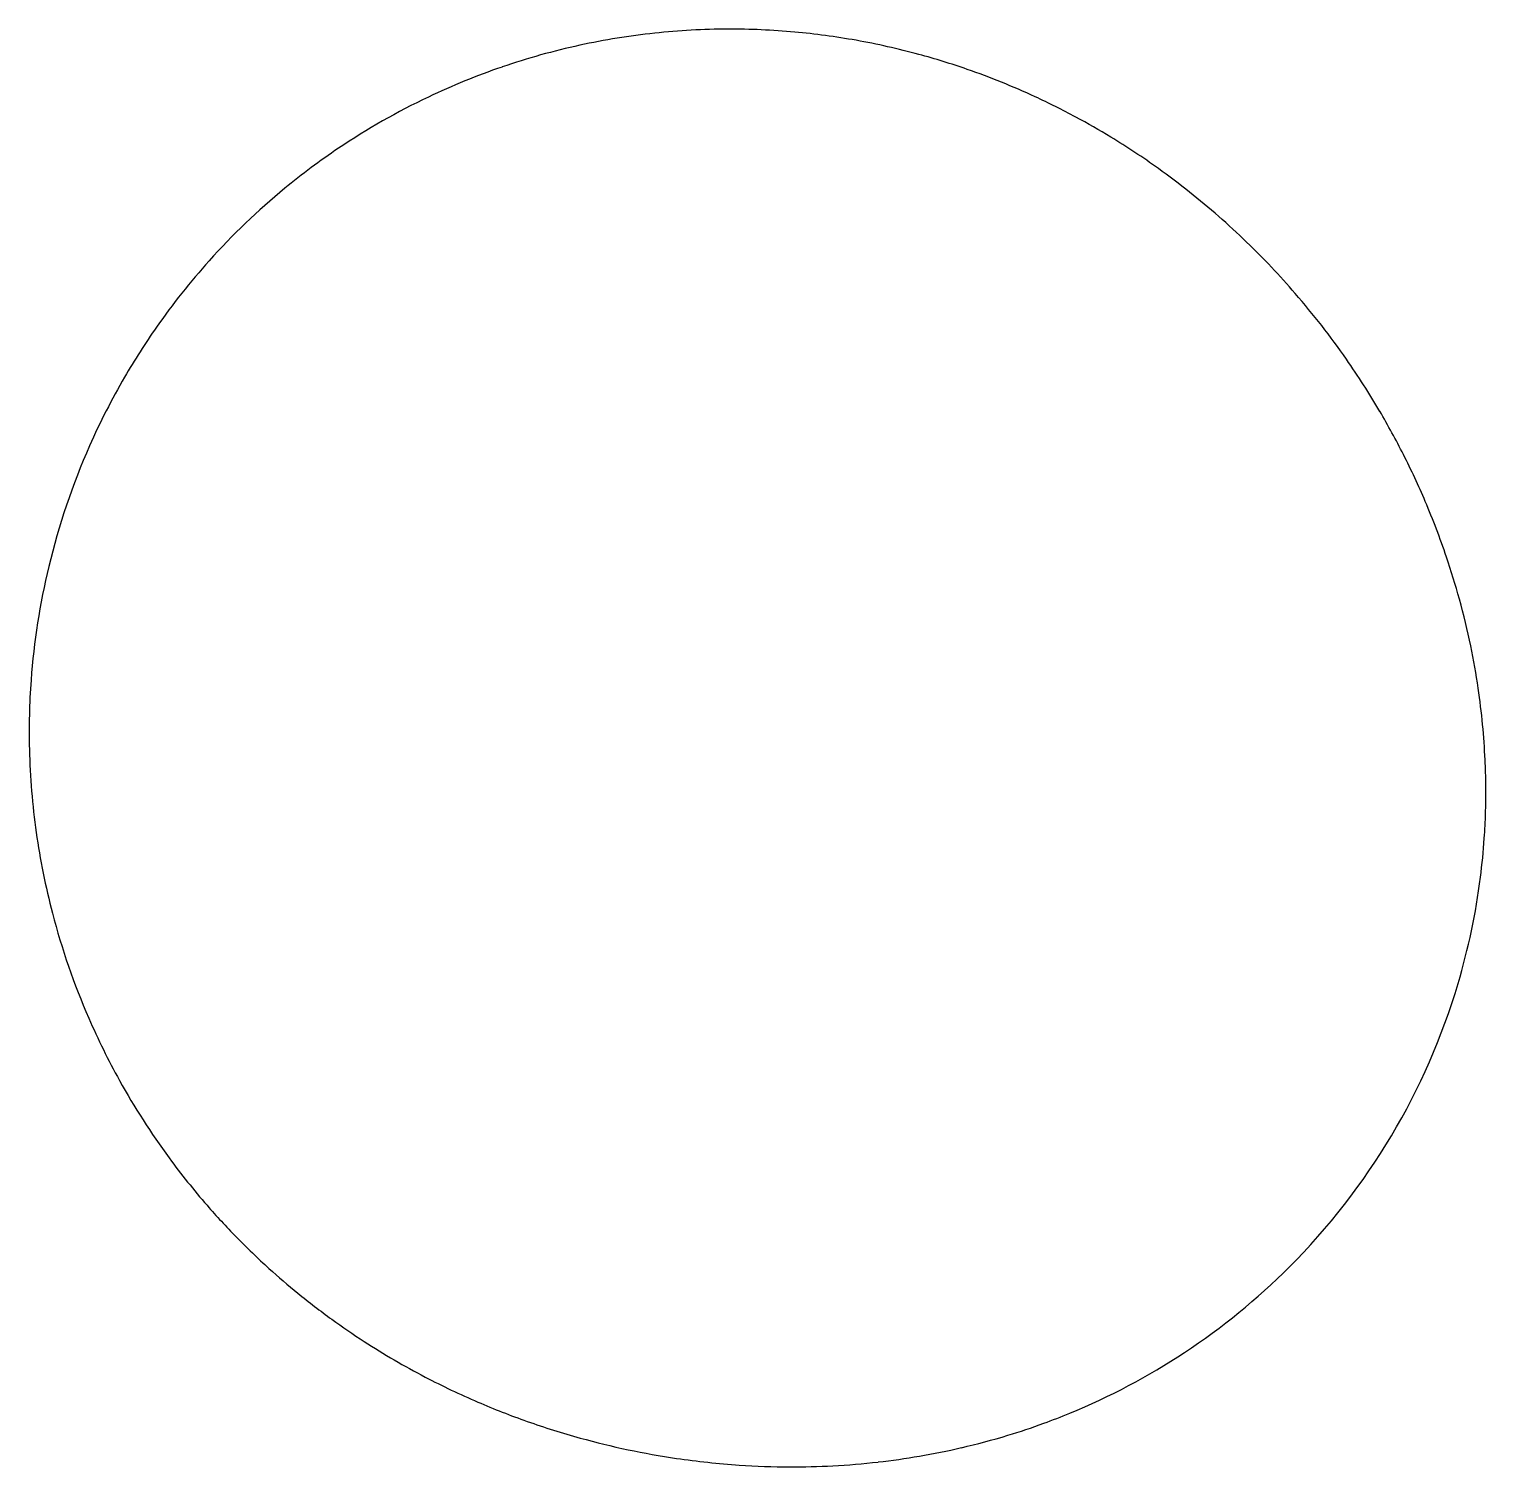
# Model space of a CAD drawing. Header units: metres. Extents: x -287 to 245, y -246 to 279.
import ezdxf

# ---------------------------------------------------------------- set-up
doc = ezdxf.new("R2010")
doc.units = ezdxf.units.M

msp = doc.modelspace()

# ---------------------------------------------------------------- linework, layer by layer
for centre, radius, start, end in [((-31.1, 21.59), 257.1, 456.1065, 462.2777), ((-30.92, 19.89), 258.81, 450.1795, 456.1056), ((-30.91, 17.92), 260.78, 444.8062, 450.1805), ((-31.11, 15.69), 263.02, 439.8801, 444.8065), ((-31.37, 22.88), 255.79, 462.2785, 468.8949), ((-31.55, 13.2), 265.55, 434.8016, 439.8802), ((-32.32, 10.41), 268.45, 430.8601, 434.8003), ((-31.64, 23.65), 254.96, 468.8955, 475.4295), ((-33.16, 7.94), 271.05, 425.2055, 430.8638), ((-31.93, 24.28), 254.27, 475.4296, 483.9574), ((-34.68, 4.54), 274.78, 421.7496, 425.2141), ((-36.28, 1.66), 278.07, 418.6971, 421.7402), ((-31.83, 24.14), 254.45, 483.9592, 489.4671), ((-37.07, 0.44), 279.53, 414.4318, 418.6889), ((-37.96, -0.91), 281.14, 411.5284, 414.4443), ((-31.51, 23.77), 254.93, 489.4699, 498.0794), ((-40.78, -4.5), 285.7, 405.9804, 411.5337), ((-43.26, -7.08), 289.28, 400.8632, 405.9822), ((-31.07, 23.38), 255.52, 498.0791, 505.0128), ((-45.23, -8.76), 291.88, 394.8794, 400.8589), ((-30.44, 22.96), 256.28, 505.0183, 509.8678), ((-45.64, -9.09), 292.4, 390.4562, 394.8876), ((-29.57, 22.48), 257.27, 509.8724, 516.1423), ((-42.61, -7.33), 288.9, 386.8905, 390.4602), ((-28.55, 22.03), 258.39, 516.1423, 526.4786), ((-39.83, -5.92), 285.78, 383.0963, 386.8901), ((-37.04, -4.73), 282.74, 378.7011, 383.0968), ((-34.4, -3.85), 279.96, 375.3971, 378.703), ((-28.35, 21.98), 258.6, 526.4776, 535.7832), ((-29.09, -2.39), 274.45, 371.7353, 375.3967), ((-23, -1.12), 268.23, 368.384, 371.7359), ((-27.66, 21.93), 259.29, 535.7828, 541.3919), ((-18.91, -0.52), 264.09, 365.4804, 368.3842), ((-17.33, -0.32), 262.5, 362.6484, 365.4691), ((-26.34, 21.97), 260.61, 541.3935, 548.0903), ((-1.63, 0.45), 246.79, 360.4959, 362.6389), ((-12.27, 0.29), 257.43, 359.936, 360.5116), ((-26.82, 0.28), 271.98, 718.3458, 719.94), ((15.01, -0.91), 230.13, 716.0448, 718.3429), ((-25.07, 22.14), 261.89, 548.0892, 554.6524), ((-3.16, 0.34), 248.34, 712.7446, 716.0455), ((0.05, -0.01), 245.12, 703.4535, 712.7312), ((-24.16, 22.38), 262.83, 554.6529, 563.5066), ((0, 0), 245.17, 674.9798, 703.4545), ((-23.33, 22.75), 263.74, 563.5089, 569.0235), ((-21.55, 23.74), 265.78, 569.0235, 576.2867), ((-19.47, 25.3), 268.38, 576.2908, 581.0203), ((-19.2, 25.57), 268.76, 581.0272, 584.3725), ((-19.38, 25.31), 268.45, 584.3591, 587.9053), ((-18.24, 26.46), 270.07, 587.8901, 590.8276), ((-0.01, 0.01), 245.18, 663.4394, 674.9795), ((-16.74, 28.24), 272.39, 590.8195, 594.1202), ((-15.25, 30.23), 274.88, 594.1102, 597.0925), ((-12.79, 34.07), 279.43, 597.0977, 602.3972), ((-0.02, 0.03), 245.2, 652.3301, 663.4383), ((-11.05, 37.43), 283.22, 602.3997, 606.6946), ((-9.44, 41.16), 287.28, 606.6951, 610.5611), ((-1.24, 3.21), 248.61, 649.9732, 652.3132), ((-8.26, 44.59), 290.91, 610.5659, 614.5655), ((-4.28, 11.51), 257.45, 646.8948, 649.9762), ((-7.75, 46.5), 292.89, 614.5691, 621.6114), ((-6.68, 20.52), 266.77, 639.6905, 643.0607), ((-5.63, 15.96), 262.1, 643.0612, 646.895), ((-8.07, 44.29), 290.65, 621.6088, 626.1577), ((-7.99, 29.93), 276.28, 633.0242, 636.4698), ((-7.38, 24.6), 270.91, 636.4695, 639.6906), ((-8.29, 40.87), 287.23, 626.1567, 629.8392), ((-8.3, 35.96), 282.32, 629.8395, 633.0241)]:
    msp.add_arc(centre, radius, start, end)

doc.saveas('drawing.dxf')
